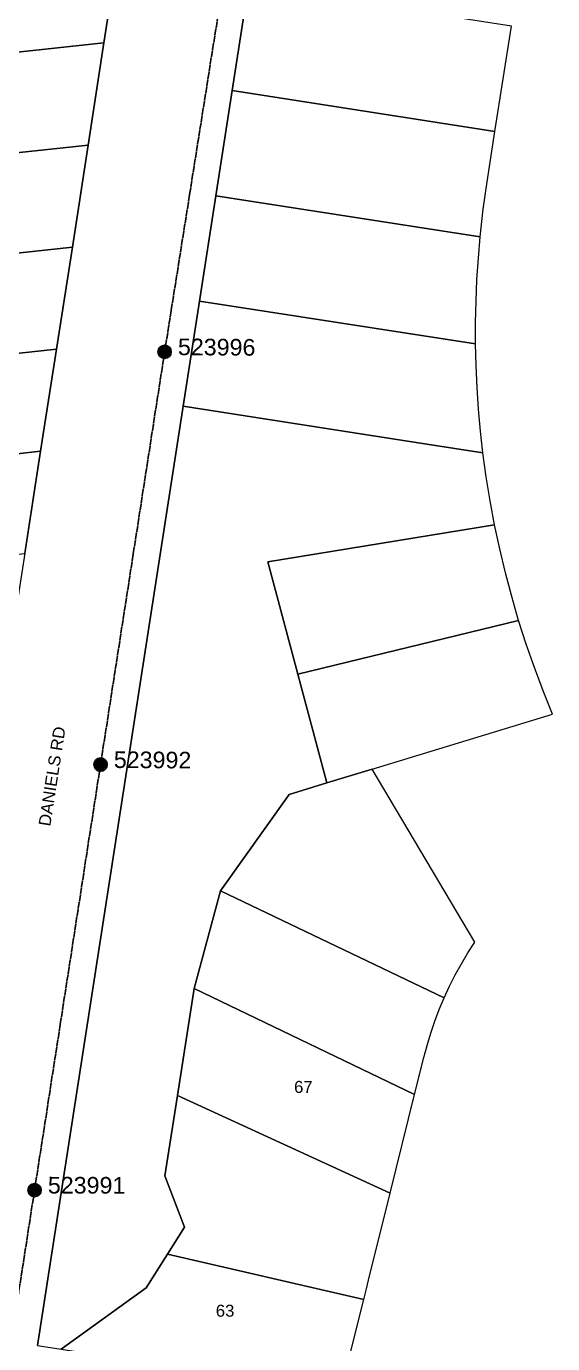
# Model space of a CAD drawing. Header units: metres. Extents: x 298214 to 299272, y 6265564 to 6266203.
# Drawn here: x 298997.1 to 299076.2, y 6265746.5 to 6265944.5 of the extents above; entities that cross this region are included whole.
import ezdxf
from ezdxf.enums import TextEntityAlignment as Align

# ---------------------------------------------------------------- set-up
doc = ezdxf.new("R2010")
doc.units = ezdxf.units.M
doc.linetypes.add('Cable Exist OH', pattern=[1, 1, 0])
doc.layers.get('0').update_dxf_attribs({"color": 6})
doc.layers.add('Cadastre Land Parcels_SP_EXT', color=9, linetype='Continuous', lineweight=5)
doc.layers.add('Cadastre Roads_SP_EXT', color=9, linetype='Continuous', lineweight=5)
doc.layers.add('Mains_SL_EXT', color=7, linetype='Continuous')
doc.layers.add('SupportsOH_SP_TR_HV_LV_SL_EXT', color=7, linetype='Continuous')
doc.styles.add('POLE_LABEL', font='arial.ttf')
doc.styles.get("Standard").update_dxf_attribs({"font": 'arial.ttf'})

# ---------------------------------------------------------------- blocks, each defined once
blk = doc.blocks.new('POLE_EXT')
blk.add_hatch(color=256).paths.add_polyline_path([(-1, 0, 1), (1, 0, 1)])
blk.add_lwpolyline([(-1, 0, 1), (1, 0, 1)], format="xyb", close=True)
for tag, height, flags, p in [('pNumber', 2.5, 8, (-17.84, 2.07)), ('OWNED_BY', 0.2, 9, (1.35, -0.4)), ('SPECIAL_USE', 0.2, 9, (1.35, -0.8)), ('STATE', 0.2, 9, (1.35, -1)), ('cLV', 0.2, 9, (1.35, -1.4)), ('hDepth', 0.2, 9, (1.35, -1.6)), ('hDia', 0.2, 9, (1.35, -1.8)), ('cHV', 0.2, 9, (1.35, -2)), ('PARENT', 0.2, 9, (1.35, -0.6)), ('USAGE', 0.2, 9, (1.35, -1.2)), ('cLinedev', 0.2, 9, (1.35, -3.4)), ('pExisting', 0.2, 9, (1.35, -3.8)), ('LBRACKET', 0.2, 9, (1.35, -2.2)), ('LExisting', 0.2, 9, (1.35, -2.4)), ('LANTNUMBER', 0.2, 9, (1.35, -2.6)), ('LOther', 0.2, 9, (1.35, -2.8)), ('LRemove', 0.2, 9, (1.35, -3)), ('LEGEND', 0.2, 9, (1.35, -3.2)), ('LOCATION', 0.2, 9, (1.35, -3.6)), ('PFNUMBER', 0.2, 9, (1.35, -4)), ('pFooting', 0.2, 9, (1.35, -4.4)), ('pNew', 0.2, 9, (1.35, -4.6)), ('pRelocate', 0.2, 9, (1.35, -5)), ('pRemove', 0.2, 9, (1.35, -5.2)), ('pReplace', 0.2, 9, (1.35, -5.4)), ('pStay', 0.2, 9, (1.35, -5.6)), ('pType', 0.2, 9, (1.35, -5.8)), ('NEWPFNUMBER', 0.2, 9, (1.35, -4.2)), ('cspan', 0.2, 9, (1.35, -6)), ('STREETNAME', 0.2, 9, (1.35, -6.2)), ('SUBURB', 0.2, 9, (1.35, -6.4)), ('OPERATED_BY', 0.2, 9, (1.36, -7.01)), ('NOTES', 0.2, 9, (1.35, -6.6)), ('MAINTAINED_BY', 0.2, 9, (1.36, -6.81))]:
    blk.add_attdef(tag, text='', height=height, dxfattribs=dict(flags=flags)).set_placement(p, align=Align.MIDDLE_LEFT)
at = {"style": 'POLE_LABEL'}
for tag, height, flags, p in [('ASSET_NUM', 2.5, 8, (2, 2)), ('STRUCTURE_PLANT_NUMBER', 0.2, 9, (1.35, 0.03)), ('STREET_CODE', 0.2, 9, (1.35, -0.2))]:
    blk.add_attdef(tag, text='', height=height, dxfattribs=dict(at, flags=flags)).set_placement(p, align=Align.MIDDLE_LEFT)
at = {"flags": 1}
blk.add_attdef('Z', (1.35, -7.33), '', height=0.2, dxfattribs=at)

msp = doc.modelspace()

# ---------------------------------------------------------------- linework, layer by layer
at = {"layer": 'Cadastre Land Parcels_SP_EXT', "linetype": 'Continuous'}
for points in [[(299008.76, 6265942.03), (299011.16, 6265957.36), (298964.33, 6265952.32), (298965.16, 6265951.27), (298966.3, 6265949.76), (298967.38, 6265948.21), (298968.4, 6265946.62), (298969.35, 6265944.98), (298970.24, 6265943.31), (298971.06, 6265941.61), (298971.81, 6265939.88), (298972.5, 6265938.12), (299008.76, 6265942.03)], [(299070.02, 6265944.55), (299030.49, 6265950.69), (299028.03, 6265934.88), (299067.53, 6265928.74), (299070.02, 6265944.55)], [(299006.39, 6265926.69), (299008.76, 6265942.03), (298972.5, 6265938.12), (298973.11, 6265936.33), (298973.65, 6265934.52), (298974.12, 6265932.69), (298974.52, 6265930.84), (298974.85, 6265928.98), (298975.1, 6265927.11), (298975.27, 6265925.22), (298975.37, 6265923.34), (299006.39, 6265926.69)], [(299067.53, 6265928.74), (299028.03, 6265934.88), (299025.59, 6265919.05), (299065.33, 6265912.89), (299065.8, 6265917.03), (299066.38, 6265921.15), (299067.53, 6265928.74)], [(299004.01, 6265911.35), (299006.39, 6265926.69), (298975.37, 6265923.34), (298975.4, 6265921.55), (298975.36, 6265919.76), (298975.25, 6265917.97), (298975.08, 6265916.19), (298974.83, 6265914.41), (298973.85, 6265908.09), (299004.01, 6265911.35)], [(299065.33, 6265912.89), (299025.59, 6265919.05), (299023.14, 6265903.24), (299064.62, 6265896.8), (299064.64, 6265900.02), (299064.71, 6265903.24), (299064.85, 6265906.46), (299065.06, 6265909.68), (299065.33, 6265912.89)], [(299001.62, 6265896.01), (299004.01, 6265911.35), (298973.85, 6265908.09), (298971.47, 6265892.75), (299001.62, 6265896.01)], [(299064.62, 6265896.8), (299023.14, 6265903.24), (299020.66, 6265887.45), (299057.32, 6265881.75), (299065.75, 6265880.44), (299065.38, 6265883.7), (299065.09, 6265886.97), (299064.87, 6265890.24), (299064.72, 6265893.52), (299064.62, 6265896.8)], [(298999.24, 6265880.67), (299001.62, 6265896.01), (298971.47, 6265892.75), (298969.06, 6265877.21), (298999.24, 6265880.67)], [(299065.75, 6265880.44), (299057.32, 6265881.75), (299020.66, 6265887.45), (298998.76, 6265746.27), (299002.35, 6265745.7), (299015.09, 6265754.94), (299018.3, 6265760.01), (299020, 6265762.7), (299020.85, 6265764.05), (299017.94, 6265771.77), (299019.82, 6265783.85), (299022.31, 6265799.9), (299026.28, 6265814.62), (299036.6, 6265829.09), (299042.27, 6265830.82), (299037.92, 6265847.15), (299033.4, 6265864.06), (299067.5, 6265869.62), (299066.82, 6265873.21), (299066.24, 6265876.81), (299065.75, 6265880.44)], [(298966.7, 6265862.06), (298996.85, 6265865.32), (298999.24, 6265880.67), (298969.06, 6265877.21), (298967.45, 6265866.86), (298966.7, 6265862.06)], [(299071.1, 6265855.24), (299070.08, 6265858.82), (299069.13, 6265862.39), (299068.27, 6265865.99), (299067.5, 6265869.62), (299033.4, 6265864.06), (299037.92, 6265847.15), (299071.1, 6265855.24)], [(299076.23, 6265841.17), (299074.82, 6265844.64), (299073.5, 6265848.15), (299072.26, 6265851.69), (299071.1, 6265855.24), (299037.92, 6265847.15), (299042.27, 6265830.82), (299049.07, 6265832.89), (299076.23, 6265841.17)], [(299064.54, 6265806.91), (299049.07, 6265832.89), (299042.27, 6265830.82), (299036.6, 6265829.09), (299026.28, 6265814.62), (299059.92, 6265798.51), (299060.73, 6265800.25), (299061.59, 6265801.96), (299062.52, 6265803.65), (299063.5, 6265805.29), (299064.54, 6265806.91)], [(299059.92, 6265798.51), (299026.28, 6265814.62), (299022.31, 6265799.9), (299055.46, 6265784), (299056.85, 6265789.55), (299057.34, 6265791.38), (299057.9, 6265793.19), (299058.51, 6265794.99), (299059.18, 6265796.76), (299059.92, 6265798.51)], [(299055.46, 6265784), (299022.31, 6265799.9), (299019.82, 6265783.85), (299051.8, 6265769.18), (299055.46, 6265784)], [(299048.23, 6265754.8), (299048.55, 6265756.08), (299051.8, 6265769.18), (299019.82, 6265783.85), (299017.94, 6265771.77), (299020.85, 6265764.05), (299020, 6265762.7), (299018.3, 6265760.01), (299047.82, 6265753.17), (299048.23, 6265754.8)], [(299047.83, 6265753.16), (299018.3, 6265760.01), (299015.09, 6265754.94), (299002.35, 6265745.7), (299044.33, 6265739.19), (299047.83, 6265753.16)]]:
    msp.add_lwpolyline(points, close=True, dxfattribs=at)
at = {"layer": 'Cadastre Roads_SP_EXT', "linetype": 'Continuous'}
for points in [[(299011.16, 6265957.36), (299008.76, 6265942.03), (299006.39, 6265926.69), (299004.01, 6265911.35), (299001.62, 6265896.01), (298999.24, 6265880.67), (298996.85, 6265865.33), (298994.16, 6265847.94), (298991.77, 6265832.6), (298989.38, 6265817.23), (298987.01, 6265801.91), (298983.77, 6265781.07), (298983.37, 6265778.56), (298982.35, 6265771.97), (298979.71, 6265754.96), (298978.31, 6265745.97)], [(298998.76, 6265746.27), (299020.66, 6265887.45), (299023.14, 6265903.24), (299025.59, 6265919.05), (299028.03, 6265934.88), (299030.49, 6265950.69)]]:
    msp.add_lwpolyline(points, dxfattribs=at)
at = {"layer": 'Mains_SL_EXT', "linetype": 'Cable Exist OH'}
for points in [[(299041.45, 6266046.31), (299029.22, 6265966.98), (299017.89, 6265895.61)], [(299017.89, 6265895.61), (299008.25, 6265833.57), (298998.33, 6265769.62)], [(298998.33, 6265769.62), (298988.39, 6265705.63), (298978.19, 6265639.99)]]:
    msp.add_lwpolyline(points, dxfattribs=at)

# ---------------------------------------------------------------- block references
at = {"layer": 'SupportsOH_SP_TR_HV_LV_SL_EXT'}
ref = msp.add_blockref('POLE_EXT', (299017.89, 6265895.61), dxfattribs=at)
ref.add_attrib('ASSET_NUM', '523996', dxfattribs={"layer": '0', "height": 2.5, "rotation": 359.5774, "style": 'POLE_LABEL'}).set_placement((299019.89, 6265896.36), align=Align.MIDDLE_LEFT)
ref = msp.add_blockref('POLE_EXT', (299008.25, 6265833.57), dxfattribs=at)
ref.add_attrib('ASSET_NUM', '523992', dxfattribs={"layer": '0', "height": 2.5, "rotation": 359.5883, "style": 'POLE_LABEL'}).set_placement((299010.25, 6265834.32), align=Align.MIDDLE_LEFT)
ref = msp.add_blockref('POLE_EXT', (298998.33, 6265769.62), dxfattribs=at)
ref.add_attrib('ASSET_NUM', '523991', dxfattribs={"layer": '0', "height": 2.5, "rotation": 359.8463, "style": 'POLE_LABEL'}).set_placement((299000.33, 6265770.37), align=Align.MIDDLE_LEFT)

# ---------------------------------------------------------------- texts
at = {"layer": 'Cadastre Land Parcels_SP_EXT'}
for s, p in [('67', (299037.35, 6265784.23)), ('63', (299025.58, 6265750.6))]:
    msp.add_text(s, height=1.8, dxfattribs=at).set_placement(p)
at = {"layer": 'Cadastre Roads_SP_EXT'}
msp.add_text('DANIELS RD', height=1.8, rotation=81.1704, dxfattribs=at).set_placement((299000.69, 6265824.22))

doc.saveas('drawing.dxf')
